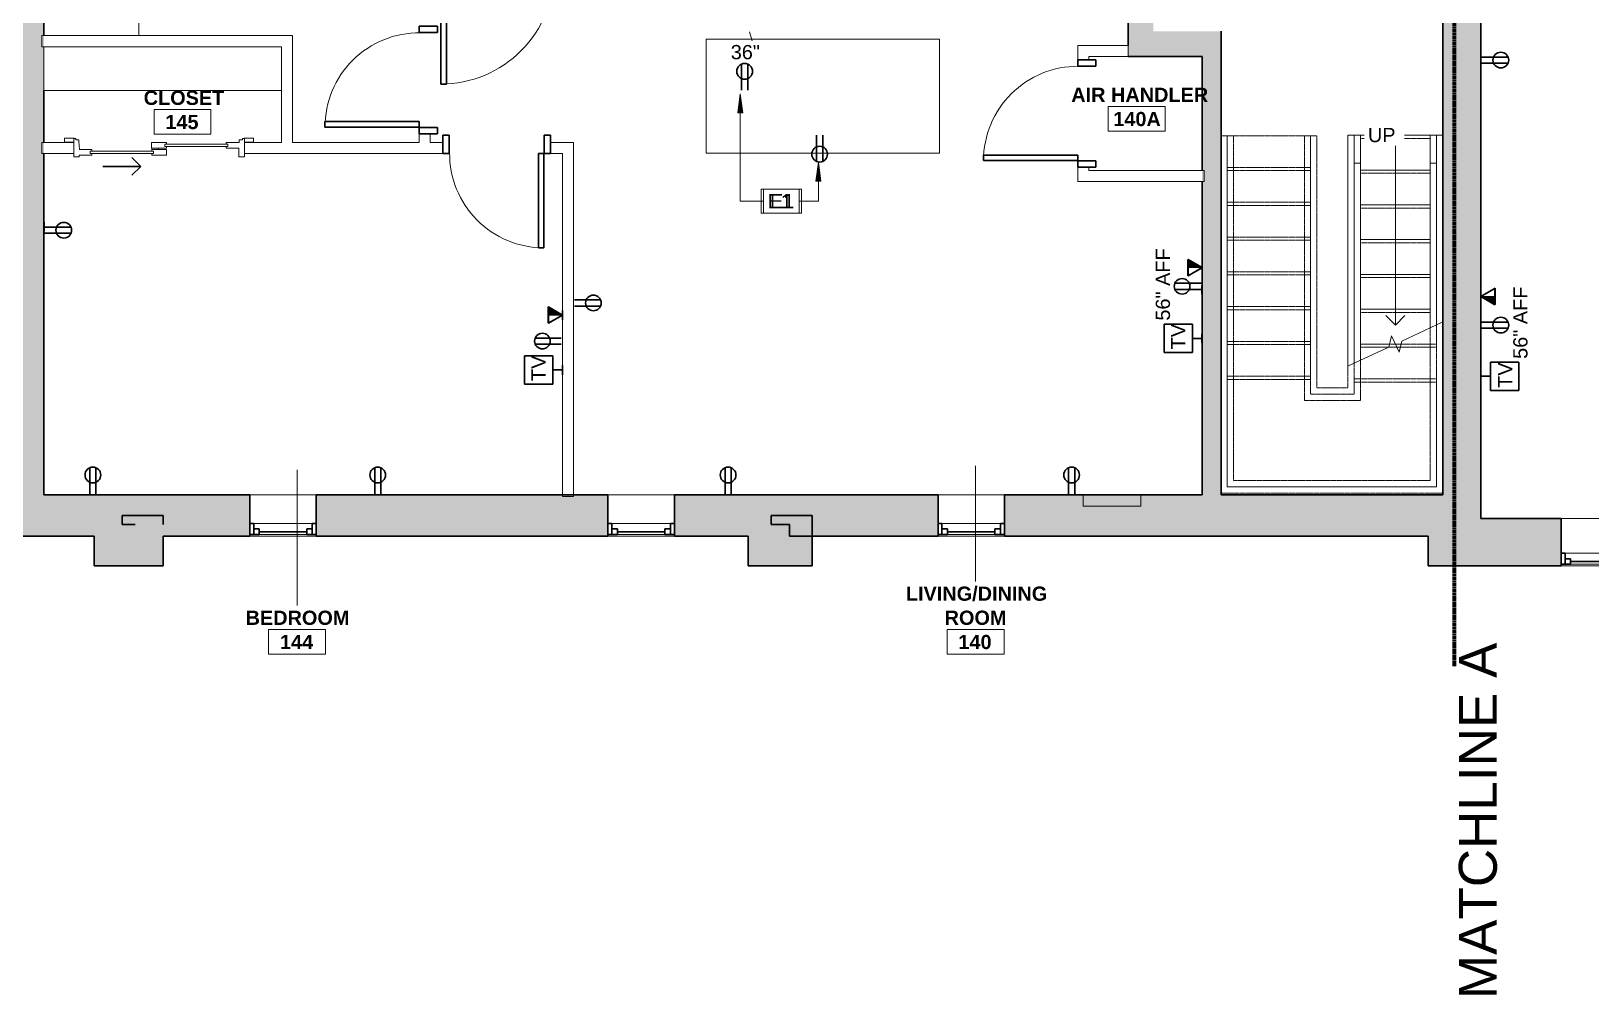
# Model space of a CAD drawing. Header units: inches. Extents: x -545 to 1062, y -2066 to -1239.
# Drawn here: x -106.7 to 386.5, y -2065.5 to -1760.9 of the extents above; entities that cross this region are included whole.
import ezdxf

# ---------------------------------------------------------------- set-up
doc = ezdxf.new("R2010")
doc.units = ezdxf.units.IN
doc.header["$MEASUREMENT"] = 0
doc.linetypes.add('Dash', pattern=[0.25, 0.125, -0.125])
doc.linetypes.add('Overhead 1_16_', pattern=[0.101562, 0.0625, -0.039062])
for name, color, linetype, lineweight in [('A-ANNO-KEYN', 231, 'Continuous', 9), ('A-ANNO-MATC', 214, 'Dash', 140), ('A-ANNO-NOTE', 131, 'Continuous', 40), ('A-AREA-IDEN', 2, 'Continuous', 9), ('A-DETL', 90, 'Continuous', 9), ('A-DETL-GENF', 92, 'Continuous', 9), ('A-DOOR', 31, 'Continuous', 18), ('A-DOOR-FRAM', 31, 'Continuous', 30), ('A-DOOR-GLAZ', 31, 'Continuous', 9), ('A-DOOR-OPNG', 31, 'Continuous', 30), ('A-FLOR-HRAL', 11, 'Continuous', 9), ('A-GLAZ', 151, 'Continuous', 18), ('A-WALL', 113, 'Continuous', 18), ('A-WALL-PATT', 111, 'Continuous', 18), ('E-ELEC-FIXT', 91, 'Continuous', 9), ('G-ANNO-TEXT', 231, 'Continuous', 9), ('I-WALL', 2, 'Continuous', 18), ('Q-CASE', 31, 'Continuous', 9), ('Q-SPCQ-IDEN', 132, 'Continuous', 9), ('S-STRS', 31, 'Continuous', 18), ('S-STRS-ANNO', 31, 'Continuous', 9), ('S-STRS-IDEN', 31, 'Continuous', 9), ('S-STRS-MBND', 31, 'Continuous', 18)]:
    doc.layers.add(name, color=color, linetype=linetype, lineweight=lineweight)
doc.styles.add('Arial', font='arial.ttf', dxfattribs={"height": 4.5})
doc.styles.add('Swis721 Lt BT', font='swissl.ttf', dxfattribs={"height": 4.5})
doc.styles.add('Swis721 Lt BT_1', font='swissl.ttf', dxfattribs={"height": 12})
doc.styles.add('Swis721 Lt BT_B_1', font='', dxfattribs={"height": 4.5})
doc.styles.get('Swis721 Lt BT_B_1').set_extended_font_data('Swis721 Lt BT', bold=True)

# ---------------------------------------------------------------- blocks, each defined once
blk = doc.blocks.new('Top Rail Type - Top Rail_Internal_-5057916-1ST FLOOR - POWER _ SIGNAL')
at = {"layer": 'A-FLOR-HRAL'}
for p, q in [((311.66, -1793.82), (313.66, -1793.82)), ((311.66, -1802.62), (311.66, -1793.82)), ((313.66, -1793.82), (313.66, -1802.62)), ((313.66, -1802.62), (311.66, -1802.62))]:
    blk.add_line(p, q, dxfattribs=at)
blk = doc.blocks.new('Top Rail Type - Top Rail_Internal_-V3-1ST FLOOR - POWER _ SIGNAL')
at = {"layer": 'A-FLOR-HRAL', "linetype": 'Overhead 1_16_'}
for p, q in [((295.88, -1793.99), (297.88, -1793.99)), ((295.88, -1870.99), (295.88, -1793.99)), ((297.88, -1870.99), (297.88, -1793.99)), ((311.66, -1865.89), (311.66, -1870.82)), ((313.66, -1864.96), (313.66, -1870.82)), ((295.88, -1877.69), (295.88, -1870.99)), ((297.88, -1875.69), (297.88, -1870.99)), ((311.66, -1870.82), (311.66, -1875.69)), ((313.66, -1870.82), (313.66, -1877.69)), ((313.66, -1877.69), (295.88, -1877.69)), ((311.66, -1875.69), (297.88, -1875.69))]:
    blk.add_line(p, q, dxfattribs=at)
at = {"layer": 'A-FLOR-HRAL'}
for p, q in [((313.66, -1793.82), (311.66, -1793.82)), ((311.66, -1793.82), (311.66, -1865.89)), ((313.66, -1793.82), (313.66, -1864.96)), ((311.66, -1865.89), (313.66, -1864.96))]:
    blk.add_line(p, q, dxfattribs=at)
blk = doc.blocks.new('Top Rail Type - Top Rail_Internal_-5057935-1ST FLOOR - POWER _ SIGNAL')
at = {"layer": 'A-FLOR-HRAL'}
blk.add_hatch(color=7, dxfattribs=at).paths.add_polyline_path([(337.7, -1802.64), (337.7, -1802.62), (335.7, -1802.64)], flags=0)
for p, q in [((335.7, -1793.82), (337.7, -1793.82)), ((335.7, -1802.62), (335.7, -1793.82)), ((337.7, -1793.82), (337.7, -1802.62)), ((337.7, -1802.62), (335.7, -1802.62))]:
    blk.add_line(p, q, dxfattribs=at)
blk = doc.blocks.new('Top Rail Type - Top Rail_Internal_-V4-1ST FLOOR - POWER _ SIGNAL')
at = {"layer": 'A-FLOR-HRAL', "linetype": 'Overhead 1_16_'}
for p, q in [((271.53, -1793.99), (273.53, -1793.99)), ((271.53, -1881.99), (271.53, -1793.99)), ((273.53, -1881.99), (273.53, -1793.99)), ((337.7, -1853.75), (337.7, -1870.82)), ((335.7, -1854.68), (335.7, -1870.82)), ((335.7, -1870.82), (335.7, -1902.99)), ((337.7, -1870.82), (337.7, -1904.99)), ((271.53, -1904.99), (271.53, -1881.99)), ((273.53, -1902.99), (273.53, -1881.99)), ((335.7, -1902.99), (273.53, -1902.99)), ((337.7, -1904.99), (271.53, -1904.99))]:
    blk.add_line(p, q, dxfattribs=at)
at = {"layer": 'A-FLOR-HRAL'}
for p, q in [((337.7, -1793.82), (335.7, -1793.82)), ((335.7, -1793.82), (335.7, -1854.68)), ((337.7, -1793.82), (337.7, -1853.75)), ((335.7, -1854.68), (337.7, -1853.75))]:
    blk.add_line(p, q, dxfattribs=at)
blk = doc.blocks.new('Window-Double-Hung - 30_ x 56_-5127126-1ST FLOOR - POWER _ SIGNAL')
at = {"layer": 'A-GLAZ', "color": 8, "lineweight": 30}
for p, q in [((-15, 7.5), (-15, -7.5)), ((-15, 7), (-12, 7)), ((-13.75, 7), (-13.75, 3.5)), ((-13.75, 5.25), (-12, 5.25)), ((-12, 7), (-12, 5.25)), ((-12, 6.125), (12, 6.125)), ((12, 7), (15, 7)), ((12, 7), (12, 5.25)), ((13.75, 5.25), (12, 5.25)), ((13.75, 7), (13.75, 3.5)), ((15, -7.5), (15, 7.5)), ((-15, 3.5), (-13.75, 3.5)), ((13.75, 3.5), (15, 3.5))]:
    blk.add_line(p, q, dxfattribs=at)
at = {"layer": 'A-GLAZ'}
for p, q in [((15, 7.5), (-15, 7.5)), ((-15, -7.5), (15, -7.5))]:
    blk.add_line(p, q, dxfattribs=at)
at = {"layer": 'A-GLAZ', "lineweight": 9}
for p, q in [((-12, 7), (12, 7)), ((-13.75, 3.5), (13.75, 3.5))]:
    blk.add_line(p, q, dxfattribs=at)
blk = doc.blocks.new('Window-Double-Hung - 21_ x 56_-5129093-1ST FLOOR - POWER _ SIGNAL')
at = {"layer": 'A-GLAZ', "color": 8, "lineweight": 30}
for p, q in [((-10.5, 6.5), (-10.5, -6.5)), ((-10.5, 6), (-7.5, 6)), ((-9.25, 6), (-9.25, 2.5)), ((-7.5, 6), (-7.5, 4.25)), ((-7.5, 5.125), (7.5, 5.125)), ((7.5, 6), (10.5, 6)), ((7.5, 6), (7.5, 4.25)), ((9.25, 6), (9.25, 2.5)), ((10.5, -6.5), (10.5, 6.5)), ((-10.5, 2.5), (-9.25, 2.5)), ((-9.25, 4.25), (-7.5, 4.25)), ((9.25, 4.25), (7.5, 4.25)), ((9.25, 2.5), (10.5, 2.5))]:
    blk.add_line(p, q, dxfattribs=at)
at = {"layer": 'A-GLAZ'}
for p, q in [((10.5, 6.5), (-10.5, 6.5)), ((-10.5, -6.5), (10.5, -6.5))]:
    blk.add_line(p, q, dxfattribs=at)
at = {"layer": 'A-GLAZ', "lineweight": 9}
for p, q in [((-7.5, 6), (7.5, 6)), ((-9.25, 2.5), (9.25, 2.5))]:
    blk.add_line(p, q, dxfattribs=at)
blk = doc.blocks.new('Single Flush - D1 3_ X 8_  - NOT FR-6102448-1ST FLOOR - POWER _ SIGNAL')
at = {"layer": 'A-DOOR', "lineweight": 30}
for p, q in [((16.15625, 37.5625), (16.15625, 1.75)), ((17.90625, 37.5625), (16.15625, 37.5625)), ((17.90625, 1.75), (17.90625, 37.5625)), ((16.15625, 1.75), (17.90625, 1.75))]:
    blk.add_line(p, q, dxfattribs=at)
at = {"layer": 'A-DOOR', "lineweight": 9}
blk.add_arc((17.90625, 1.75), 35.8125, 90, 180.5, dxfattribs=at)
at = {"layer": 'A-DOOR-FRAM'}
for p, q in [((-20, -4), (-20, 1.75)), ((-20, 1.75), (-18, 1.75)), ((-18, -4), (-18, 1.75)), ((18.000004, -4), (18.000004, 1.75)), ((18.000004, 1.75), (20.000004, 1.75)), ((20.000004, -4), (20.000004, 1.75)), ((-20, -4), (-18, -4)), ((18.000004, -4), (20.000004, -4))]:
    blk.add_line(p, q, dxfattribs=at)
blk = doc.blocks.new('Single Flush - D1 2_6_ X 8_ - NOT FR-6102321-1ST FLOOR - POWER _ SIGNAL')
at = {"layer": 'A-DOOR', "lineweight": 30}
for p, q in [((13.15625, -1.75), (14.90625, -1.75)), ((13.15625, -31.5625), (13.15625, -1.75)), ((14.90625, -1.75), (14.90625, -31.5625)), ((14.90625, -31.5625), (13.15625, -31.5625))]:
    blk.add_line(p, q, dxfattribs=at)
at = {"layer": 'A-DOOR', "lineweight": 9}
blk.add_arc((14.90625, -1.75), 29.8125, 179.5, 270, dxfattribs=at)
at = {"layer": 'A-DOOR-FRAM'}
for p, q in [((-17, 4), (-17, -1.75)), ((-17, 4), (-15, 4)), ((-15, 4), (-15, -1.75)), ((15.000004, 4), (15.000004, -1.75)), ((15.000004, 4), (17.000004, 4)), ((17.000004, 4), (17.000004, -1.75)), ((-17, -1.75), (-15, -1.75)), ((15.000004, -1.75), (17.000004, -1.75))]:
    blk.add_line(p, q, dxfattribs=at)
blk = doc.blocks.new('PS - Power Device _Wall Base_ - Duplex-4862727-1ST FLOOR - POWER _ SIGNAL')
at = {"layer": 'E-ELEC-FIXT'}
for p, q in [((-102.49, -1821.34), (-102.68, -1821.34)), ((-102.68, -1824.09), (-102.49, -1824.09)), ((-102.49, -1821.34), (-102.49, -1824.09))]:
    blk.add_line(p, q, dxfattribs=at)
blk = doc.blocks.new('PS - Power Device _Wall Base_ - Duplex-5611704-1ST FLOOR - POWER _ SIGNAL')
at = {"layer": 'E-ELEC-FIXT'}
for p, q in [((263.35, -1844.09), (263.35, -1841.34)), ((263.53, -1841.34), (263.35, -1841.34)), ((263.35, -1844.09), (263.53, -1844.09))]:
    blk.add_line(p, q, dxfattribs=at)
blk = doc.blocks.new('Counter Top-Island - 48_ Depth-6091699-1ST FLOOR - POWER _ SIGNAL')
at = {"layer": 'Q-CASE'}
for p, q in [((26.47, 1), (-47.26, 1)), ((-47.26, 1), (-47.26, -35)), ((26.47, -35), (26.47, 1)), ((-47.26, -35), (26.47, -35))]:
    blk.add_line(p, q, dxfattribs=at)
blk = doc.blocks.new('PS - Junction Box _Wall Base_ - TV-4868771-1ST FLOOR - POWER _ SIGNAL')
at = {"layer": 'E-ELEC-FIXT'}
for p, q in [((263.35, -1859.4), (263.35, -1856.65)), ((263.53, -1856.65), (263.35, -1856.65)), ((263.35, -1859.4), (263.53, -1859.4))]:
    blk.add_line(p, q, dxfattribs=at)
blk = doc.blocks.new('Door-Sliding-JELD-WEN-2_Panel-Stationary_Active-Wide_Stile-EpicVue - Not A Type - Load Type Catalog 4_6_-5760578-1ST FLOOR - POWER _ SIGNAL')
at = {"layer": 'A-DETL-GENF'}
for p, q in [((-26.86, 3.06), (-29.91, 3.06)), ((-29.91, 3.06), (-29.91, 1.8)), ((-29.91, 1.8), (-27, 1.8)), ((-27, 1.8), (-27, 2.98)), ((-27, 2.98), (-26.86, 2.98)), ((-26.34, 2.94), (-27, 2.94)), ((-27, 2.94), (-27, -2.8)), ((-26.86, 2.98), (-26.86, 3.06)), ((-26.34, 2.55), (-26.34, 2.94)), ((-25.34, 2.55), (-26.34, 2.55)), ((-25.34, 2.06), (-25.34, 2.55)), ((-25.11, -0.54), (-25.34, 2.06)), ((2.32, 1.74), (-2.37, 1.74)), ((-2.37, 1.74), (-2.37, -0.1)), ((1.78, 0.48), (1.78, 1.23)), ((1.78, 1.23), (2.32, 1.23)), ((2.31, 0.48), (1.78, 0.48)), ((2.31, -0.05), (2.31, 0.48)), ((2.32, 1.23), (2.32, 1.74)), ((21.2, 1.74), (21.2, 1.23)), ((25.33, 1.74), (21.2, 1.74)), ((21.2, 1.23), (21.75, 1.23)), ((21.75, 0.48), (21.21, 0.48)), ((21.21, 0.48), (21.21, -0.05)), ((21.75, 1.23), (21.75, 0.48)), ((26.34, 2.55), (25.33, 2.55)), ((25.33, 2.55), (25.33, 1.74)), ((27, 2.95), (26.34, 2.95)), ((26.34, 2.95), (26.34, 2.55)), ((26.86, 3.06), (26.86, 2.98)), ((29.91, 3.06), (26.86, 3.06)), ((26.86, 2.98), (27, 2.98)), ((27, 2.98), (27, 1.8)), ((27, -2.8), (27, 2.95)), ((27, 1.8), (29.91, 1.8)), ((29.91, 1.8), (29.91, 3.06)), ((-27, -2.8), (-25.25, -2.8)), ((-25.25, -2.8), (-25.25, -2.33)), ((-25.25, -2.33), (-21.22, -2.33)), ((-21.21, -0.54), (-25.11, -0.54)), ((-21.75, -1.8), (-21.75, -1.05)), ((-21.75, -1.05), (-21.21, -1.05)), ((-21.22, -1.8), (-21.75, -1.8)), ((-21.22, -2.33), (-21.22, -1.8)), ((-21.21, -1.05), (-21.21, -0.54)), ((-2.37, -0.1), (-2.32, -0.1)), ((-2.32, -0.05), (-2.32, -0.1)), ((-0.28, -0.05), (-2.32, -0.05)), ((-2.32, -0.1), (-2.32, -1.05)), ((-0.28, -0.54), (-2.32, -0.54)), ((-2.32, -1.05), (-1.78, -1.05)), ((-1.78, -1.8), (-2.31, -1.8)), ((-2.31, -1.8), (-2.31, -2.33)), ((-2.31, -2.33), (2.31, -2.33)), ((-1.78, -1.05), (-1.78, -1.8)), ((-0.28, -0.54), (-0.28, -0.05)), ((-0.28, -0.05), (2.31, -0.05)), ((2.31, -0.54), (-0.28, -0.54)), ((2.31, -2.33), (2.31, -0.54)), ((21.21, -0.05), (25.25, -0.05)), ((25.25, -0.05), (25.25, -2.8)), ((25.25, -2.8), (27, -2.8))]:
    blk.add_line(p, q, dxfattribs=at)
at = {"layer": 'A-DOOR-GLAZ'}
for p, q in [((1.78, 1.23), (21.75, 1.23)), ((1.78, 0.48), (21.75, 0.48)), ((-21.75, -1.05), (-1.78, -1.05)), ((-21.75, -1.8), (-1.78, -1.8))]:
    blk.add_line(p, q, dxfattribs=at)
at = {"layer": 'A-DOOR-OPNG'}
for p, q in [((-8.6, -2.99), (-5.77, -5.81)), ((-5.77, -5.81), (-17.77, -5.81)), ((-8.6, -8.64), (-5.77, -5.81))]:
    blk.add_line(p, q, dxfattribs=at)
blk = doc.blocks.new('CW Shelves _ Rails - Shelve Rail-5764731-1ST FLOOR - POWER _ SIGNAL')
at = {"layer": 'Q-CASE'}
for p, q in [((77.1, -2.36), (2, -2.36)), ((2, -2.36), (2, -16.14)), ((77.1, -16.14), (77.1, -2.36)), ((2, -16.14), (77.1, -16.14))]:
    blk.add_line(p, q, dxfattribs=at)
blk = doc.blocks.new('Room Tag - Room Name and Number-3379422-1ST FLOOR - POWER _ SIGNAL')
at = {"layer": 'A-AREA-IDEN'}
for p, q in [((-0.188, -0.164), (-0.188, -0.002)), ((-0.188, -0.002), (0.187, -0.002)), ((0.187, -0.002), (-0.188, -0.002)), ((-0.188, -0.002), (-0.188, -0.164)), ((0.187, -0.002), (0.187, -0.164)), ((0.187, -0.164), (0.187, -0.002)), ((0.187, -0.164), (-0.188, -0.164)), ((-0.188, -0.164), (0.187, -0.164))]:
    blk.add_line(p, q, dxfattribs=at)
blk = doc.blocks.new('Keynote Tag - Keynote Number - Boxed-135510-1ST FLOOR - POWER _ SIGNAL')
at = {"layer": 'A-ANNO-KEYN'}
for p, q in [((-0.125, -0.079), (-0.125, 0.078)), ((-0.125, 0.078), (0.125, 0.078)), ((0.125, 0.078), (0.125, -0.079)), ((-0.125, -0.079), (0.125, -0.079))]:
    blk.add_line(p, q, dxfattribs=at)

msp = doc.modelspace()

# ---------------------------------------------------------------- hatches: boundary and pattern name
at = {"layer": 'A-ANNO-KEYN'}
for points in [[(117.52, -1780.73), (116.73, -1786.73), (118.31, -1786.73)], [(142.24, -1802.3), (141.45, -1808.3), (143.03, -1808.3)]]:
    msp.add_hatch(color=256, dxfattribs=at).paths.add_polyline_path(points, flags=0)
at = {"layer": 'A-ANNO-NOTE', "lineweight": 9}
for points in [[(263.57, -1835.67), (259.1, -1833.09), (259.1, -1835.67)], [(61.3, -1850.67), (56.84, -1848.09), (56.84, -1850.67)], [(356.13, -1847.38), (356.13, -1844.8), (351.67, -1844.8)]]:
    msp.add_hatch(color=256, dxfattribs=at).paths.add_polyline_path(points, flags=0)
at = {"layer": 'A-WALL-PATT', "lineweight": 9}
h = msp.add_hatch(color=7, dxfattribs=at)
h.paths.add_polyline_path([(-102.68, -1907.52), (-102.68, -1735.59), (-110.68, -1735.59), (-110.68, -1907.52)], flags=0)
h.paths.add_polyline_path([(-102.68, -1701.59), (-102.68, -1697.72), (-110.68, -1697.72), (-110.68, -1701.59), (-103.31, -1701.59)], flags=0)
h = msp.add_hatch(color=7, dxfattribs=at)
h.paths.add_polyline_path([(248.17, -1768.94), (248.17, -1739.72), (240.17, -1739.72), (240.17, -1768.94)], flags=0)
h.paths.add_polyline_path([(248.17, -1705.72), (248.17, -1697.72), (240.17, -1697.72), (240.17, -1705.72)], flags=0)
for points in [[(351.7, -1907.52), (351.7, -1754.09), (339.7, -1754.09), (339.7, -1907.52)], [(263.53, -1768.94), (269.53, -1768.94), (269.53, -1760.94), (248.17, -1760.94), (248.17, -1768.94), (249.25, -1768.94)], [(269.53, -1907.52), (269.53, -1768.94), (263.53, -1768.94), (263.53, -1907.52)], [(-64.92, -1916.91), (-64.92, -1914.02), (-77.92, -1914.02), (-77.92, -1916.91), (-73.81, -1916.91)], [(-73.81, -1929.91), (-64.92, -1929.91), (-64.92, -1916.91), (-73.81, -1916.91), (-73.81, -1920.52)], [(140.26, -1916.91), (140.26, -1914.02), (127.26, -1914.02), (127.26, -1916.91), (133.05, -1916.91)], [(140.26, -1929.91), (140.26, -1916.91), (133.05, -1916.91), (133.05, -1929.91)], [(-73.81, -1929.91), (-73.81, -1920.52), (-86.81, -1920.52), (-86.81, -1929.91)], [(133.05, -1929.91), (133.05, -1920.52), (120.05, -1920.52), (120.05, -1929.91)]]:
    msp.add_hatch(color=7, dxfattribs=at).paths.add_polyline_path(points, flags=0)
h = msp.add_hatch(color=7, dxfattribs=at)
h.paths.add_polyline_path([(335.08, -1920.52), (335.08, -1914.91), (351.7, -1914.91), (351.7, -1907.52), (201.05, -1907.52), (201.05, -1920.52), (249.25, -1920.52)], flags=0)
h.paths.add_polyline_path([(133.05, -1920.52), (180.05, -1920.52), (180.05, -1907.52), (96.69, -1907.52), (96.69, -1920.52), (120.05, -1920.52)], flags=0)
h.paths.add_polyline_path([(75.69, -1920.52), (75.69, -1907.52), (-16.56, -1907.52), (-16.56, -1920.52), (15.71, -1920.52)], flags=0)
h.paths.add_polyline_path([(-37.56, -1920.52), (-37.56, -1907.52), (-235.08, -1907.52), (-235.08, -1920.52), (-73.81, -1920.52), (-73.81, -1916.91), (-64.92, -1916.91), (-64.92, -1920.52)], flags=0)
h.paths.add_polyline_path([(-261.08, -1920.52), (-261.08, -1907.52), (-273.58, -1907.52), (-273.58, -1920.52)], flags=0)
h = msp.add_hatch(color=7, dxfattribs=at)
h.paths.add_polyline_path([(998.98, -1929.91), (998.98, -1914.91), (996.73, -1914.91), (996.73, -1929.91)], flags=0)
h.paths.add_polyline_path([(875.09, -1929.91), (903.72, -1929.91), (903.72, -1914.91), (875.09, -1914.91)], flags=0)
h.paths.add_polyline_path([(949.84, -1929.91), (956.73, -1929.91), (956.73, -1914.91), (929.72, -1914.91), (929.72, -1929.91)], flags=0)
h.paths.add_polyline_path([(807.14, -1929.91), (849.09, -1929.91), (849.09, -1914.91), (807.14, -1914.91)], flags=0)
h.paths.add_polyline_path([(781.14, -1929.91), (781.14, -1914.91), (741.85, -1914.91), (741.85, -1929.91)], flags=0)
h.paths.add_polyline_path([(715.85, -1929.91), (715.85, -1914.91), (631.94, -1914.91), (631.94, -1929.91)], flags=0)
h.paths.add_polyline_path([(601.94, -1929.91), (601.94, -1914.91), (549.69, -1914.91), (549.69, -1929.91)], flags=0)
h.paths.add_polyline_path([(478.37, -1929.91), (519.69, -1929.91), (519.69, -1914.91), (478.37, -1914.91)], flags=0)
h.paths.add_polyline_path([(377.08, -1929.91), (377.08, -1914.91), (335.08, -1914.91), (335.08, -1929.91)], flags=0)
h.paths.add_polyline_path([(448.37, -1929.91), (448.37, -1914.91), (407.08, -1914.91), (407.08, -1929.91)], flags=0)

# ---------------------------------------------------------------- linework, layer by layer
at = {"layer": 'A-ANNO-KEYN'}
for p, q in [((117.52, -1780.73), (116.73, -1786.73)), ((118.31, -1786.73), (117.52, -1780.73)), ((117.52, -1780.73), (117.52, -1814.69)), ((116.73, -1786.73), (118.31, -1786.73)), ((142.24, -1802.3), (141.45, -1808.3)), ((143.03, -1808.3), (142.24, -1802.3)), ((142.24, -1802.3), (142.24, -1814.69)), ((141.45, -1808.3), (143.03, -1808.3)), ((117.52, -1814.69), (124.86, -1814.69)), ((142.24, -1814.69), (136.11, -1814.69))]:
    msp.add_line(p, q, dxfattribs=at)
at = {"layer": 'A-ANNO-MATC'}
msp.add_line((343.25, -1370.26), (343.25, -1961.69), dxfattribs=at)
at = {"layer": 'A-ANNO-NOTE', "lineweight": 30}
for p, q in [((352.03, -1769.11), (360.29, -1769.11)), ((352.03, -1769.11), (360.29, -1769.11)), ((117.96, -1779.61), (117.96, -1771.34)), ((117.96, -1779.61), (117.96, -1771.34)), ((119.88, -1779.61), (119.88, -1771.34)), ((352.03, -1771.02), (360.29, -1771.02)), ((141.66, -1793.82), (141.66, -1802.08)), ((143.58, -1793.82), (143.58, -1802.08)), ((143.58, -1793.82), (143.58, -1802.08)), ((-102.35, -1822.88), (-94.09, -1822.88)), ((-102.35, -1822.88), (-94.09, -1822.88)), ((-102.35, -1824.8), (-94.09, -1824.8)), ((263.53, -1835.69), (259.07, -1833.11)), ((259.07, -1838.27), (259.07, -1833.11)), ((263.57, -1835.67), (259.1, -1833.09)), ((259.1, -1838.25), (259.1, -1833.09)), ((263.53, -1834.19), (263.53, -1837.19)), ((263.53, -1835.69), (259.07, -1838.27)), ((263.57, -1835.67), (259.1, -1838.25)), ((263.21, -1840.63), (254.94, -1840.63)), ((263.21, -1842.54), (254.94, -1842.54)), ((263.21, -1842.54), (254.94, -1842.54)), ((351.67, -1844.8), (356.13, -1842.22)), ((351.7, -1844.78), (356.17, -1842.2)), ((351.7, -1846.28), (351.7, -1843.28)), ((356.13, -1842.22), (356.13, -1847.38)), ((356.17, -1842.2), (356.17, -1847.36)), ((61.27, -1850.69), (56.8, -1848.11)), ((56.8, -1853.27), (56.8, -1848.11)), ((61.3, -1850.67), (56.84, -1848.09)), ((56.84, -1853.25), (56.84, -1848.09)), ((61.27, -1849.19), (61.27, -1852.19)), ((65.1, -1845.88), (73.36, -1845.88)), ((65.1, -1845.88), (73.36, -1845.88)), ((65.1, -1847.8), (73.36, -1847.8)), ((351.67, -1844.8), (356.13, -1847.38)), ((351.7, -1844.78), (356.17, -1847.36)), ((61.27, -1850.69), (56.8, -1853.27)), ((61.3, -1850.67), (56.84, -1853.25)), ((260.53, -1853.52), (251.53, -1853.52)), ((251.53, -1853.52), (251.53, -1862.52)), ((260.53, -1862.52), (260.53, -1853.52)), ((352.03, -1852.88), (360.29, -1852.88)), ((352.03, -1852.88), (360.29, -1852.88)), ((60.94, -1857.94), (52.68, -1857.94)), ((263.53, -1858.02), (260.53, -1858.02)), ((263.53, -1856.52), (263.53, -1859.52)), ((352.03, -1854.8), (360.29, -1854.8)), ((58.27, -1863.52), (49.27, -1863.52)), ((49.27, -1863.52), (49.27, -1872.52)), ((60.94, -1859.85), (52.68, -1859.85)), ((60.94, -1859.85), (52.68, -1859.85)), ((58.27, -1872.52), (58.27, -1863.52)), ((251.53, -1862.52), (260.53, -1862.52)), ((61.27, -1868.02), (58.27, -1868.02)), ((61.27, -1866.52), (61.27, -1869.52)), ((351.7, -1871.52), (351.7, -1868.52)), ((354.7, -1865.52), (354.7, -1874.52)), ((363.7, -1865.52), (354.7, -1865.52)), ((363.7, -1874.52), (363.7, -1865.52)), ((49.27, -1872.52), (58.27, -1872.52)), ((351.7, -1870.02), (354.7, -1870.02)), ((354.7, -1874.52), (363.7, -1874.52)), ((-88.14, -1907.2), (-88.14, -1898.93)), ((-88.14, -1907.2), (-88.14, -1898.93)), ((-86.22, -1907.2), (-86.22, -1898.93)), ((1.94, -1907.2), (1.94, -1898.93)), ((1.94, -1907.2), (1.94, -1898.93)), ((3.86, -1907.2), (3.86, -1898.93)), ((112.72, -1907.2), (112.72, -1898.93)), ((112.72, -1907.2), (112.72, -1898.93)), ((114.64, -1907.2), (114.64, -1898.93)), ((221.34, -1907.2), (221.34, -1898.93)), ((221.34, -1907.2), (221.34, -1898.93)), ((223.26, -1907.2), (223.26, -1898.93))]:
    msp.add_line(p, q, dxfattribs=at)
at = {"layer": 'A-ANNO-NOTE', "lineweight": 9}
for p, q in [((263.57, -1835.67), (259.1, -1833.09)), ((259.1, -1833.09), (259.1, -1835.67)), ((259.1, -1835.67), (263.57, -1835.67)), ((61.3, -1850.67), (56.84, -1848.09)), ((56.84, -1848.09), (56.84, -1850.67)), ((351.67, -1844.8), (356.13, -1847.38)), ((356.13, -1844.8), (351.67, -1844.8)), ((356.13, -1847.38), (356.13, -1844.8)), ((56.84, -1850.67), (61.3, -1850.67))]:
    msp.add_line(p, q, dxfattribs=at)
at = {"layer": 'A-ANNO-NOTE', "lineweight": 30}
for centre, radius in [((358.01, -1770.07), 2.48), ((118.92, -1773.62), 2.48), ((142.62, -1799.8), 2.48), ((-96.37, -1823.84), 2.48), ((257.23, -1841.58), 2.47), ((71.08, -1846.84), 2.47), ((358.01, -1853.84), 2.48), ((54.96, -1858.89), 2.48), ((-87.18, -1901.21), 2.48), ((2.9, -1901.21), 2.48), ((113.68, -1901.21), 2.48), ((222.3, -1901.21), 2.48)]:
    msp.add_circle(centre, radius, dxfattribs=at)
at = {"layer": 'A-AREA-IDEN'}
for p, q in [((191.94, -1898.33), (191.95, -1934.83)), ((-22.6, -1899.6), (-22.57, -1942.47))]:
    msp.add_line(p, q, dxfattribs=at)
at = {"layer": 'A-DETL'}
msp.add_line((-72.68, -1756.47), (-72.68, -1762.34), dxfattribs=at)
at = {"layer": 'A-WALL'}
for p, q in [((-102.68, -1762.34), (-103.31, -1762.34)), ((240.17, -1768.94), (240.17, -1765.44)), ((-102.68, -1765.84), (-103.31, -1765.84)), ((-102.68, -1796.09), (-103.31, -1796.09)), ((-102.68, -1799.59), (-103.31, -1799.59)), ((263.53, -1804.94), (264.16, -1804.94)), ((263.53, -1808.44), (264.16, -1808.44)), ((61.27, -1908.02), (61.27, -1907.52)), ((64.77, -1908.02), (64.77, -1907.52))]:
    msp.add_line(p, q, dxfattribs=at)
at = {"layer": 'A-WALL', "color": 8, "lineweight": 30}
for p, q in [((-37.56, -1907.52), (-102.68, -1907.52)), ((75.69, -1907.52), (-16.56, -1907.52)), ((180.05, -1907.52), (96.69, -1907.52)), ((263.53, -1907.52), (201.05, -1907.52)), ((339.7, -1907.52), (269.53, -1907.52)), ((351.7, -1914.91), (351.7, -1907.52)), ((-64.92, -1914.02), (-77.92, -1914.02)), ((-77.92, -1914.02), (-77.92, -1916.91)), ((-77.92, -1916.91), (-73.81, -1916.91)), ((-64.92, -1916.91), (-64.92, -1914.02)), ((140.26, -1914.02), (127.26, -1914.02)), ((127.26, -1914.02), (127.26, -1916.91)), ((127.26, -1916.91), (133.05, -1916.91)), ((133.05, -1916.91), (133.05, -1920.52)), ((140.26, -1929.91), (140.26, -1914.02)), ((377.08, -1914.91), (351.7, -1914.91)), ((-235.08, -1920.52), (-86.81, -1920.52)), ((-86.81, -1920.52), (-86.81, -1929.91)), ((-64.92, -1920.52), (-37.56, -1920.52)), ((-64.92, -1929.91), (-64.92, -1920.52)), ((-16.56, -1920.52), (75.69, -1920.52)), ((96.69, -1920.52), (120.05, -1920.52)), ((120.05, -1920.52), (120.05, -1929.91)), ((133.05, -1920.52), (180.05, -1920.52)), ((201.05, -1920.52), (335.08, -1920.52)), ((335.08, -1920.52), (335.08, -1929.91)), ((-86.81, -1929.91), (-64.92, -1929.91)), ((120.05, -1929.91), (140.26, -1929.91)), ((335.08, -1929.91), (377.08, -1929.91))]:
    msp.add_line(p, q, dxfattribs=at)
at = {"layer": 'I-WALL', "color": 8, "lineweight": 30}
for p, q in [((-102.68, -1762.34), (-102.68, -1735.59)), ((240.17, -1739.72), (240.17, -1765.44)), ((339.7, -1741.78), (339.7, -1907.52)), ((351.7, -1907.52), (351.7, -1741.78)), ((269.53, -1907.52), (269.53, -1760.94)), ((-102.68, -1765.88), (-102.68, -1765.84)), ((240.17, -1768.94), (263.53, -1768.94)), ((263.53, -1768.94), (263.53, -1804.94)), ((-102.68, -1796.09), (-102.68, -1779.66)), ((-102.68, -1907.52), (-102.68, -1799.59)), ((263.53, -1808.44), (263.53, -1907.52))]:
    msp.add_line(p, q, dxfattribs=at)
at = {"layer": 'I-WALL', "lineweight": 9}
for p, q in [((-103.31, -1765.84), (-103.31, -1762.34)), ((-103.31, -1799.59), (-103.31, -1796.09)), ((264.16, -1804.94), (264.16, -1808.44)), ((64.77, -1908.02), (61.27, -1908.02))]:
    msp.add_line(p, q, dxfattribs=at)
at = {"layer": 'I-WALL'}
for p, q in [((-24.07, -1762.34), (-102.68, -1762.34)), ((-24.07, -1796.09), (-24.07, -1762.34)), ((240.17, -1765.44), (224.25, -1765.44)), ((224.25, -1765.44), (224.25, -1769.94)), ((-102.68, -1765.84), (-27.57, -1765.84)), ((-27.57, -1765.84), (-27.57, -1765.88)), ((224.25, -1769.94), (227.75, -1769.94)), ((227.75, -1768.94), (240.17, -1768.94)), ((227.75, -1769.94), (227.75, -1768.94)), ((-27.57, -1779.66), (-27.57, -1796.09)), ((16.02, -1793.34), (16.02, -1796.09)), ((19.52, -1793.34), (16.02, -1793.34)), ((19.52, -1796.09), (19.52, -1793.34)), ((-93.25, -1796.09), (-102.68, -1796.09)), ((-102.68, -1799.59), (-93.25, -1799.59)), ((-27.57, -1796.09), (-39.25, -1796.09)), ((-39.25, -1799.59), (23.52, -1799.59)), ((16.02, -1796.09), (-24.07, -1796.09)), ((23.52, -1796.09), (19.52, -1796.09)), ((23.52, -1799.59), (23.52, -1796.09)), ((64.77, -1796.09), (57.52, -1796.09)), ((57.52, -1796.09), (57.52, -1799.59)), ((57.52, -1799.59), (61.27, -1799.59)), ((61.27, -1799.59), (61.27, -1907.52)), ((64.77, -1907.52), (64.77, -1796.09)), ((224.25, -1803.94), (224.25, -1808.44)), ((227.75, -1803.94), (224.25, -1803.94)), ((227.75, -1804.94), (227.75, -1803.94)), ((224.25, -1808.44), (263.53, -1808.44)), ((263.53, -1804.94), (227.75, -1804.94)), ((226, -1907.52), (226, -1911.02)), ((244.17, -1911.02), (244.17, -1907.52)), ((226, -1911.02), (244.17, -1911.02))]:
    msp.add_line(p, q, dxfattribs=at)
at = {"layer": 'Q-SPCQ-IDEN'}
msp.add_line((121.27, -1763.96), (120.4, -1761.14), dxfattribs=at)
at = {"layer": 'S-STRS', "lineweight": 9}
for p, q in [((311.66, -1793.82), (309.66, -1793.82)), ((309.66, -1793.82), (309.66, -1866.83)), ((335.7, -1793.82), (313.66, -1793.82)), ((339.7, -1793.82), (337.7, -1793.82)), ((335.7, -1804.82), (313.66, -1804.82)), ((335.7, -1815.82), (313.66, -1815.82)), ((335.7, -1826.82), (313.66, -1826.82)), ((335.7, -1837.82), (313.66, -1837.82)), ((335.7, -1848.82), (313.66, -1848.82)), ((322.87, -1859.82), (313.66, -1859.82)), ((326.49, -1859.82), (324.68, -1859.82))]:
    msp.add_line(p, q, dxfattribs=at)
at = {"layer": 'S-STRS', "linetype": 'Overhead 1_16_', "lineweight": 9}
for p, q in [((335.7, -1794.82), (313.66, -1794.82)), ((335.7, -1805.82), (313.66, -1805.82)), ((335.7, -1816.82), (313.66, -1816.82)), ((335.7, -1827.82), (313.66, -1827.82)), ((335.7, -1838.82), (313.66, -1838.82)), ((335.7, -1849.82), (313.66, -1849.82)), ((322.53, -1860.82), (313.66, -1860.82)), ((326.24, -1860.82), (325.14, -1860.82))]:
    msp.add_line(p, q, dxfattribs=at)
at = {"layer": 'S-STRS-ANNO'}
for p, q in [((324.68, -1793.82), (324.68, -1804.82)), ((324.68, -1804.82), (324.68, -1815.82)), ((324.68, -1815.82), (324.68, -1826.82)), ((324.68, -1826.82), (324.68, -1837.82)), ((324.68, -1837.82), (324.68, -1848.82)), ((324.68, -1848.82), (324.68, -1853.82)), ((324.68, -1853.82), (321.68, -1850.82)), ((324.68, -1853.82), (327.68, -1850.82))]:
    msp.add_line(p, q, dxfattribs=at)
at = {"layer": 'S-STRS-MBND', "linetype": 'Overhead 1_16_', "lineweight": 9}
for p, q in [((271.53, -1793.99), (269.53, -1793.99)), ((269.53, -1879.82), (269.53, -1793.99)), ((271.53, -1879.82), (271.53, -1793.99)), ((271.53, -1793.99), (297.88, -1793.99)), ((299.88, -1793.99), (297.88, -1793.99)), ((297.88, -1873.69), (297.88, -1793.99)), ((299.88, -1873.69), (299.88, -1793.99)), ((271.53, -1803.99), (297.88, -1803.99)), ((271.53, -1804.99), (297.88, -1804.99)), ((271.53, -1814.99), (297.88, -1814.99)), ((271.53, -1815.99), (297.88, -1815.99)), ((271.53, -1825.99), (297.88, -1825.99)), ((271.53, -1826.99), (297.88, -1826.99)), ((271.53, -1836.99), (297.88, -1836.99)), ((271.53, -1837.99), (297.88, -1837.99)), ((271.53, -1847.99), (297.88, -1847.99)), ((271.53, -1848.99), (297.88, -1848.99)), ((337.7, -1853.75), (337.7, -1872.99)), ((271.53, -1858.99), (297.88, -1858.99)), ((271.53, -1859.99), (297.88, -1859.99)), ((325.14, -1860.82), (322.53, -1860.82)), ((324.68, -1859.82), (322.87, -1859.82)), ((337.7, -1860.82), (326.24, -1860.82)), ((337.7, -1859.82), (326.49, -1859.82)), ((339.7, -1859.24), (339.7, -1872.99)), ((309.66, -1866.83), (309.66, -1873.69)), ((311.66, -1865.89), (311.66, -1875.69)), ((271.53, -1869.99), (297.88, -1869.99)), ((271.53, -1870.99), (297.88, -1870.99)), ((297.88, -1873.69), (297.88, -1875.69)), ((309.66, -1873.69), (299.88, -1873.69)), ((337.7, -1870.82), (311.66, -1870.82)), ((337.7, -1871.82), (311.66, -1871.82)), ((337.7, -1904.99), (337.7, -1872.99)), ((339.7, -1906.99), (339.7, -1872.99)), ((309.66, -1875.69), (297.88, -1875.69)), ((309.66, -1875.69), (311.66, -1875.69)), ((269.53, -1879.82), (269.53, -1906.99)), ((271.53, -1879.82), (271.53, -1904.99)), ((269.53, -1906.99), (339.7, -1906.99)), ((271.53, -1904.99), (337.7, -1904.99))]:
    msp.add_line(p, q, dxfattribs=at)
at = {"layer": 'S-STRS-MBND', "lineweight": 9}
for p, q in [((337.7, -1853.75), (339.7, -1852.82)), ((322.64, -1860.77), (323.49, -1857.27)), ((323.49, -1857.27), (325.87, -1862.37)), ((325.87, -1862.37), (326.72, -1858.87)), ((326.72, -1858.87), (335.7, -1854.68)), ((313.66, -1864.96), (322.64, -1860.77)), ((309.66, -1866.83), (311.66, -1865.89))]:
    msp.add_line(p, q, dxfattribs=at)

# ---------------------------------------------------------------- block references
at = {"layer": 'A-ANNO-KEYN', "xscale": 47.99999999999997, "yscale": 47.99999999999997, "zscale": 47.99999999999997}
for p in [(130.11, -1814.66), (130.86, -1814.66)]:
    msp.add_blockref('Keynote Tag - Keynote Number - Boxed-135510-1ST FLOOR - POWER _ SIGNAL', p, dxfattribs=at)
at = {"layer": 'A-AREA-IDEN', "xscale": 47.99999999999997, "yscale": 47.99999999999997, "zscale": 47.99999999999997}
for p in [(242.92, -1784.65), (-58.81, -1785.6), (-22.57, -1949.95), (191.95, -1949.95)]:
    msp.add_blockref('Room Tag - Room Name and Number-3379422-1ST FLOOR - POWER _ SIGNAL', p, dxfattribs=at)
at = {"layer": 'A-DOOR'}
for name, p, rotation in [('Single Flush - D1 3_ X 8_  - NOT FR-6102448-1ST FLOOR - POWER _ SIGNAL', (40.77, -1740.09), 180), ('Single Flush - D1 2_6_ X 8_ - NOT FR-6102321-1ST FLOOR - POWER _ SIGNAL', (17.77, -1776.34), 269.9999999999999), ('Single Flush - D1 2_6_ X 8_ - NOT FR-6102321-1ST FLOOR - POWER _ SIGNAL', (226, -1786.94), 270)]:
    msp.add_blockref(name, p, dxfattribs=dict(at, rotation=rotation))
for name, p in [('Door-Sliding-JELD-WEN-2_Panel-Stationary_Active-Wide_Stile-EpicVue - Not A Type - Load Type Catalog 4_6_-5760578-1ST FLOOR - POWER _ SIGNAL', (-66.25, -1797.84)), ('Single Flush - D1 2_6_ X 8_ - NOT FR-6102321-1ST FLOOR - POWER _ SIGNAL', (40.52, -1797.84))]:
    msp.add_blockref(name, p, dxfattribs=at)
at = {"layer": 'A-FLOR-HRAL'}
for name in ['Top Rail Type - Top Rail_Internal_-V4-1ST FLOOR - POWER _ SIGNAL', 'Top Rail Type - Top Rail_Internal_-V3-1ST FLOOR - POWER _ SIGNAL', 'Top Rail Type - Top Rail_Internal_-5057916-1ST FLOOR - POWER _ SIGNAL', 'Top Rail Type - Top Rail_Internal_-5057935-1ST FLOOR - POWER _ SIGNAL']:
    msp.add_blockref(name, (0, 0), dxfattribs=at)
at = {"layer": 'A-GLAZ', "rotation": 180}
for name, p in [('Window-Double-Hung - 21_ x 56_-5129093-1ST FLOOR - POWER _ SIGNAL', (-27.06, -1914.02)), ('Window-Double-Hung - 21_ x 56_-5129093-1ST FLOOR - POWER _ SIGNAL', (86.19, -1914.02)), ('Window-Double-Hung - 21_ x 56_-5129093-1ST FLOOR - POWER _ SIGNAL', (190.55, -1914.02)), ('Window-Double-Hung - 30_ x 56_-5127126-1ST FLOOR - POWER _ SIGNAL', (392.08, -1922.41))]:
    msp.add_blockref(name, p, dxfattribs=at)
at = {"layer": 'E-ELEC-FIXT'}
for name in ['PS - Power Device _Wall Base_ - Duplex-4862727-1ST FLOOR - POWER _ SIGNAL', 'PS - Power Device _Wall Base_ - Duplex-5611704-1ST FLOOR - POWER _ SIGNAL', 'PS - Junction Box _Wall Base_ - TV-4868771-1ST FLOOR - POWER _ SIGNAL']:
    msp.add_blockref(name, (0, 0), dxfattribs=at)
at = {"layer": 'Q-CASE'}
for name, p in [('Counter Top-Island - 48_ Depth-6091699-1ST FLOOR - POWER _ SIGNAL', (154.03, -1764.49)), ('CW Shelves _ Rails - Shelve Rail-5764731-1ST FLOOR - POWER _ SIGNAL', (-104.68, -1763.52))]:
    msp.add_blockref(name, p, dxfattribs=at)

# ---------------------------------------------------------------- texts
at = {"layer": 'A-ANNO-KEYN', "char_height": 4.5, "width": 9.393, "attachment_point": 1, "style": 'Arial'}
for insert in [(126.16, -1812.43), (126.91, -1812.43)]:
    msp.add_mtext('E1', dxfattribs=dict(at, insert=insert))
at = {"layer": 'A-ANNO-NOTE', "lineweight": 9, "insert": (114.52, -1765.3), "char_height": 4.5, "width": 10.302, "attachment_point": 1, "style": 'Swis721 Lt BT'}
msp.add_mtext('36"', dxfattribs=at)
at = {"layer": 'A-ANNO-NOTE', "lineweight": 9, "char_height": 4.5, "attachment_point": 1, "rotation": 90, "style": 'Swis721 Lt BT'}
for s, insert, width in [('56" AFF', (248.9, -1852.42), 25.9065), ('56" AFF', (361.94, -1864.51), 25.9065), ('TV', (253.74, -1861.5), 8.484), ('TV', (51.47, -1871.5), 8.484), ('TV', (357.11, -1873.67), 8.484)]:
    msp.add_mtext(s, dxfattribs=dict(at, insert=insert, width=width))
at = {"layer": 'A-AREA-IDEN', "char_height": 4.5, "attachment_point": 1, "style": 'Swis721 Lt BT_B_1'}
for s, insert, width in [('CLOSET', (-71.11, -1779.74), 29.694), ('AIR HANDLER', (222.18, -1778.8), 50.1465), ('145', (-64.26, -1787.4), 12.726), ('140A', (235.47, -1786.45), 17.574), ('LIVING/DINING', (169.89, -1936.46), 53.328), ('BEDROOM', (-38.89, -1944.09), 39.39), ('ROOM', (182.14, -1944.08), 23.7855), ('144', (-28.02, -1951.75), 12.726), ('140', (186.5, -1951.75), 12.726)]:
    msp.add_mtext(s, dxfattribs=dict(at, insert=insert, width=width))
at = {"layer": 'G-ANNO-TEXT', "color": 7, "insert": (344.74, -2066.88), "char_height": 12, "width": 127.1085, "attachment_point": 1, "rotation": 90, "style": 'Swis721 Lt BT_1'}
msp.add_mtext('MATCHLINE A', dxfattribs=at)

# ---------------------------------------------------------------- next in the draw order: texts
at = {"layer": 'S-STRS-IDEN', "insert": (315.99, -1791.51), "char_height": 4.5, "width": 10.4255, "attachment_point": 1, "line_spacing_factor": 0.941778, "style": 'Arial', "bg_fill": 3, "box_fill_scale": 1.25, "bg_fill_color": 256, "bg_fill_true_color": 13158600, "bg_fill_transparency": 0}
msp.add_mtext('UP', dxfattribs=at)

doc.saveas('drawing.dxf')
